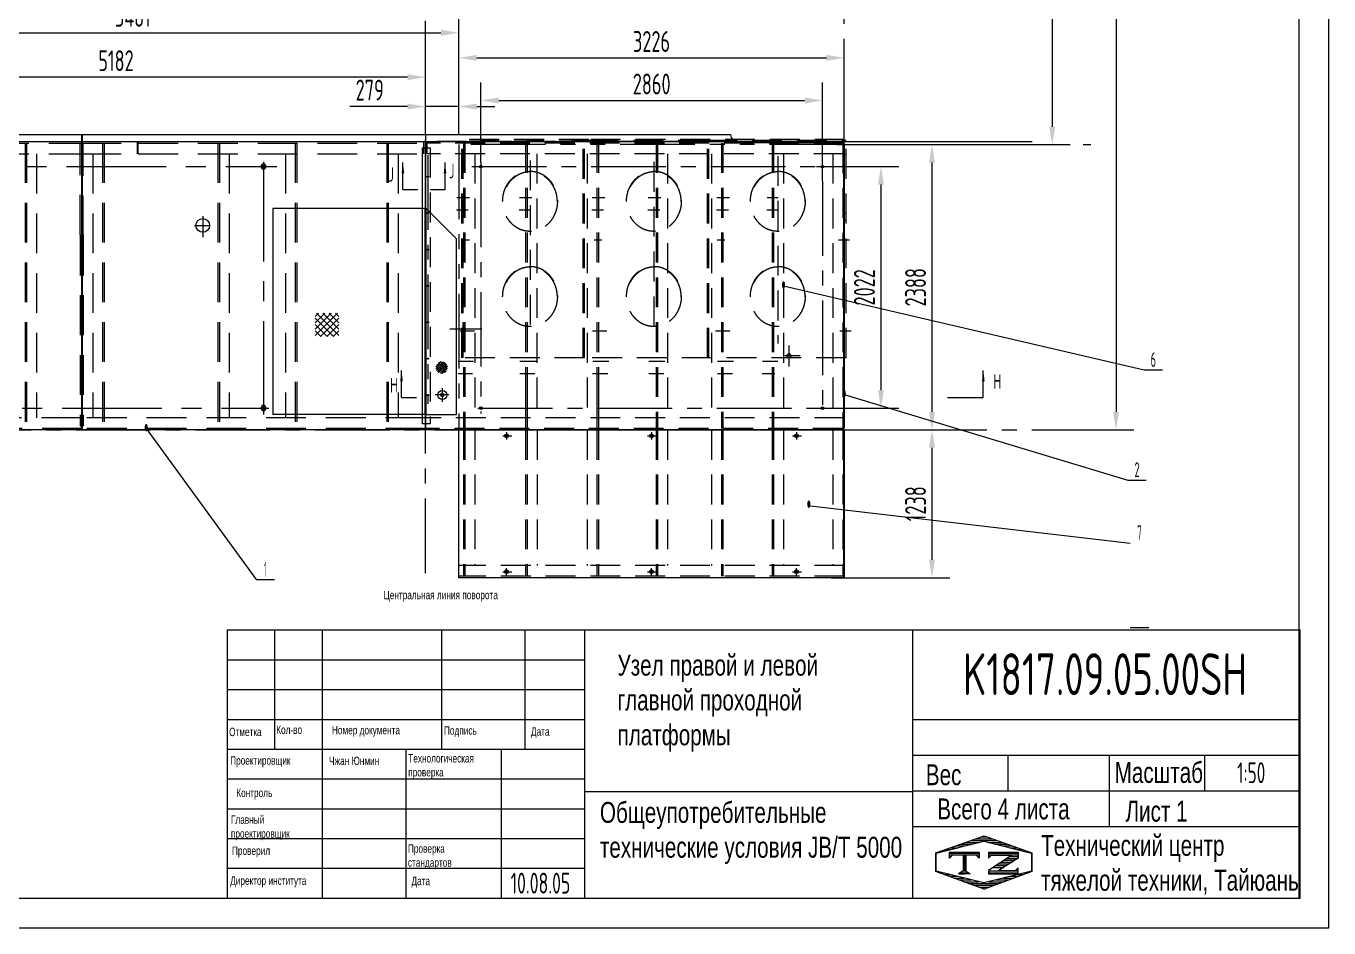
# Model space of a CAD drawing. Header units: millimetres. Extents: x 0 to 21000, y 0 to 14850.
# Drawn here: x 10094 to 21000, y 0 to 7552 of the extents above; entities that cross this region are included whole.
import ezdxf
from ezdxf.enums import TextEntityAlignment as Align

# ---------------------------------------------------------------- set-up
doc = ezdxf.new("R2010")
doc.units = ezdxf.units.MM
doc.header["$LTSCALE"] = 500
for name, pattern in [('F', [0.75, 0.5, -0.25]), ('G', [2, 1.25, -0.25, 0.25, -0.25]), ('K', [2.5, 1.25, -0.25, 0.25, -0.25, 0.25, -0.25])]:
    doc.linetypes.add(name, pattern=pattern)
for name, color, linetype in [('01', 7, 'Continuous'), ('02', 1, 'Continuous'), ('04', 2, 'F'), ('05', 4, 'G'), ('07', 6, 'K'), ('08', 1, 'Continuous'), ('11', 3, 'Continuous'), ('THICK', 7, 'Continuous')]:
    doc.layers.add(name, color=color, linetype=linetype)
doc.styles.get("Standard").update_dxf_attribs({"font": 'isocp', "width": 0.707, "bigfont": 'intecad.shx'})
doc.dimstyles.new('INTE', dxfattribs={"dimscale": 50, "dimtxt": 3.5, "dimasz": 3, "dimexe": 3, "dimexo": 0, "dimgap": 1, "dimtad": 1, "dimdec": 3, "dimdsep": 46, "dimtxsty": 'Standard', "dimcen": 0, "dimclrd": 1, "dimclre": 1, "dimclrt": 3, "dimaunit": 1, "dimadec": 0, "dimazin": 0, "dimtfac": 1, "dimtmove": 0, "dimatfit": 0, "dimfxl": 1, "dimarcsym": 0})

# ---------------------------------------------------------------- blocks, each defined once
blk = doc.blocks.new('*U1', base_point=(11610, -8775))
at = {"ltscale": 1.333333}
for p, q in [((6402, -6198), (8710, -6198)), ((6402, -6198), (6402, -8671)), ((8704, -6198), (8704, -8671)), ((8710, -6198), (8710, -8671)), ((8710, -6198), (11584, -6198)), ((11584, -6198), (11584, -8671)), ((10308, -6817), (10308, -8544)), ((11578, -6817), (11578, -8544)), ((8710, -8671), (6402, -8671)), ((11584, -8671), (8710, -8671))]:
    blk.add_line(p, q, dxfattribs=at)
at = {"layer": '01', "ltscale": 1.333333}
for p, q in [((11578, -6817), (10308, -6817)), ((11578, -8544), (10308, -8544))]:
    blk.add_line(p, q, dxfattribs=at)
at = {"layer": '01', "color": 7, "linetype": 'Continuous', "ltscale": 1.333333}
blk.add_lwpolyline([(6531, -8358), (6519, -8378), (6531, -8398), (6554, -8398), (6566, -8378), (6554, -8358)], close=True, dxfattribs=at)
for centre, radius in [((7180, -6467), 11), ((10228, -6467), 11), ((9720, -6960), 57), ((6542, -8378), 20), ((10228, -8489), 11)]:
    blk.add_circle(centre, radius, dxfattribs=at)
at = {"layer": '01', "ltscale": 1.333333}
for centre, radius in [((6961, -6674), 17.5), ((7180, -8489), 11)]:
    blk.add_circle(centre, radius, dxfattribs=at)
at = {"layer": '04', "color": 2, "linetype": 'F', "ltscale": 1.333333}
for p, q in [((6431, -6258), (8710, -6258)), ((6431, -6258), (6431, -6359)), ((6431, -6270), (8704, -6270)), ((8704, -6270), (9174, -6270)), ((8710, -6258), (9174, -6258)), ((9174, -6359), (9174, -6258)), ((9180, -6258), (11571, -6258)), ((9180, -6359), (9180, -6258)), ((9180, -6270), (11571, -6270)), ((11571, -6359), (11571, -6258)), ((6431, -6359), (8704, -6359)), ((8704, -6359), (9174, -6359)), ((9180, -6359), (11571, -6359)), ((8695, -7045), (8695, -8639)), ((8720, -7045), (8720, -8639)), ((8704, -8570), (6402, -8570)), ((11584, -8570), (8710, -8570)), ((8710, -8659), (6402, -8659)), ((8695, -8639), (8720, -8639)), ((11584, -8659), (8710, -8659))]:
    blk.add_line(p, q, dxfattribs=at)
at = {"layer": '04', "ltscale": 1.333333}
for p, q in [((7028, -6270), (7028, -8659)), ((7040, -6270), (7040, -8659)), ((7625, -6270), (7625, -8659)), ((7637, -6270), (7637, -8659)), ((8234, -6270), (8234, -8659)), ((8246, -6270), (8246, -8659)), ((8695, -7038), (8695, -6270)), ((8720, -7045), (8720, -6270)), ((8882, -6270), (8882, -8659)), ((8894, -6270), (8894, -8659)), ((9847, -6270), (9847, -8659)), ((9859, -6270), (9859, -8659)), ((10495, -6270), (10495, -8659)), ((10507, -6270), (10507, -8659)), ((11260, -6270), (11260, -8659)), ((11272, -6270), (11272, -8659)), ((7123, -6359), (7123, -8570)), ((7542, -6359), (7542, -8570)), ((8329, -6359), (8329, -8570)), ((8799, -6359), (8799, -8570)), ((9942, -6359), (9942, -8570)), ((10412, -6359), (10412, -8570)), ((11355, -6359), (11355, -8570)), ((6571, -6935), (7028, -6935)), ((6571, -6935), (6571, -6945)), ((6571, -6945), (7028, -6945)), ((8695, -7038), (8695, -7045)), ((8720, -7038), (8720, -7045)), ((6571, -7443), (7028, -7443)), ((6571, -7443), (6571, -7453)), ((6571, -7453), (7028, -7453)), ((6571, -7951), (7028, -7951)), ((6571, -7951), (6571, -7961)), ((6571, -7961), (7028, -7961))]:
    blk.add_line(p, q, dxfattribs=at)
at = {"layer": '04', "color": 2, "linetype": 'F', "ltscale": 1.333333}
for points in [[(7169, -6447), (7157, -6467), (7169, -6487), (7192, -6487), (7204, -6467), (7192, -6447)], [(10217, -6447), (10205, -6467), (10217, -6487), (10240, -6487), (10252, -6467), (10240, -6447)], [(7169, -8469), (7157, -8489), (7169, -8509), (7192, -8509), (7204, -8489), (7192, -8469)], [(10217, -8469), (10205, -8489), (10217, -8509), (10240, -8509), (10252, -8489), (10240, -8469)]]:
    blk.add_lwpolyline(points, close=True, dxfattribs=at)
at = {"layer": '05', "ltscale": 1.333333}
for p, q in [((7180, -6402), (7180, -6533)), ((7180, -6414), (7180, -8550)), ((7180, -6421), (7180, -6513)), ((10228, -6428), (10228, -8543)), ((7226, -6467), (7135, -6467)), ((7246, -6467), (7145, -6467)), ((7246, -6467), (10111, -6467)), ((7246, -6467), (7309, -6467)), ((10111, -6467), (10341, -6467)), ((6961, -6627), (6961, -6722)), ((7009, -6674), (6914, -6674)), ((9651, -6960), (9779, -6960)), ((9720, -6882), (9720, -7059)), ((6542, -8150), (6542, -8400)), ((7210, -8489), (7151, -8489)), ((7180, -8459), (7180, -8519)), ((7210, -8489), (10195, -8489)), ((10195, -8489), (10272, -8489))]:
    blk.add_line(p, q, dxfattribs=at)
blk = doc.blocks.new('*D3')
at = {"layer": '08', "color": 1, "lineweight": -2}
for p, q in [((13717, 6644), (13717, 7436)), ((16943, 6644), (16943, 7436)), ((13867, 7286), (16793, 7286))]:
    blk.add_line(p, q, dxfattribs=at)
at = {"layer": '08', "color": 1}
for points in [[(13867, 7311), (13867, 7261), (13717, 7286)], [(16793, 7311), (16793, 7261), (16943, 7286)]]:
    blk.add_solid(points, dxfattribs=at)
at = {"layer": 'Defpoints', "color": 0}
for p in [(16943, 7286), (13717, 6644), (16943, 6644)]:
    blk.add_point(p, dxfattribs=at)
at = {"layer": '08', "color": 3, "insert": (15330, 7423), "char_height": 175, "attachment_point": 5}
blk.add_mtext('3226', dxfattribs=at)
blk = doc.blocks.new('*U4', base_point=(20136, 3748))
at = {"layer": '04', "color": 2, "linetype": 'F'}
for p, q in [((17178, 3748), (17178, 5570)), ((18239, 5570), (17178, 5570)), ((17190, 3748), (17190, 5577)), ((18242, 5577), (17190, 5577)), ((18193, 3748), (18193, 5570)), ((18193, 5564), (18205, 5564)), ((18205, 3748), (18205, 5570)), ((18239, 5570), (19234, 5570)), ((20382, 5577), (18242, 5577)), ((19234, 3748), (19234, 5570)), ((19234, 5570), (20394, 5570)), ((19234, 5564), (19246, 5564)), ((19246, 3748), (19246, 5570)), ((20382, 3748), (20382, 5577)), ((20394, 3748), (20394, 5570)), ((17749, 5401), (17749, 3926)), ((18193, 5449), (18205, 5449)), ((18786, 5388), (18786, 3926)), ((19246, 5449), (19234, 5449)), ((19234, 5449), (19246, 5449)), ((19823, 5437), (19823, 3867)), ((20394, 5449), (20382, 5449)), ((18193, 4960), (18205, 4960)), ((19234, 4960), (19246, 4960)), ((20382, 4960), (20394, 4960)), ((18193, 4903), (18205, 4903)), ((19234, 4903), (19246, 4903)), ((20382, 4903), (20394, 4903)), ((18193, 3837), (18205, 3837)), ((18205, 3748), (17178, 3748)), ((20394, 3748), (18193, 3748))]:
    blk.add_line(p, q, dxfattribs=at)
for centre in [(17749, 5059), (18786, 5059), (19823, 5059), (17749, 4262), (18786, 4262), (19823, 4262)]:
    blk.add_ellipse(centre, major_axis=(0, -252), ratio=0.908779, dxfattribs=at)
for centre in [(17749, 5053), (18786, 5053), (19823, 5053), (17749, 4256), (18786, 4256), (19823, 4256)]:
    blk.add_ellipse(centre, major_axis=(0, -252), ratio=0.908779, start_param=1.58463, end_param=4.702124, dxfattribs=at)
blk = doc.blocks.new('*D10')
at = {"layer": '08', "color": 1, "lineweight": -2}
for p, q in [((8256, 6644), (8256, 7646)), ((13717, 6878), (13717, 7646)), ((8406, 7496), (13567, 7496))]:
    blk.add_line(p, q, dxfattribs=at)
at = {"layer": '08', "color": 1}
for points in [[(8406, 7521), (8406, 7471), (8256, 7496)], [(13567, 7521), (13567, 7471), (13717, 7496)]]:
    blk.add_solid(points, dxfattribs=at)
at = {"layer": 'Defpoints', "color": 0}
for p in [(13717, 7496), (13717, 6878), (8256, 6644)]:
    blk.add_point(p, dxfattribs=at)
at = {"layer": '08', "color": 3, "insert": (10986, 7634), "char_height": 175, "attachment_point": 5}
blk.add_mtext('5461', dxfattribs=at)
blk = doc.blocks.new('*D11')
at = {"layer": '08', "color": 1, "lineweight": -2}
for p, q in [((13438, 6878), (13438, 7028)), ((13717, 6878), (13717, 7028)), ((13288, 6878), (12803, 6878)), ((13717, 6878), (13438, 6878)), ((13867, 6878), (14017, 6878))]:
    blk.add_line(p, q, dxfattribs=at)
at = {"layer": '08', "color": 1}
for points in [[(13288, 6903), (13288, 6853), (13438, 6878)], [(13867, 6903), (13867, 6853), (13717, 6878)]]:
    blk.add_solid(points, dxfattribs=at)
at = {"layer": 'Defpoints', "color": 0}
for p in [(13438, 6878), (13438, 6878), (13717, 6878)]:
    blk.add_point(p, dxfattribs=at)
at = {"layer": '08', "color": 3, "insert": (12971, 7016), "char_height": 175, "attachment_point": 5}
blk.add_mtext('279', dxfattribs=at)
blk = doc.blocks.new('*D13')
at = {"layer": '08', "color": 1, "lineweight": -2}
for p, q in [((16881, 11156), (18834, 11156)), ((18684, 11006), (18684, 6709)), ((16884, 6559), (18834, 6559))]:
    blk.add_line(p, q, dxfattribs=at)
at = {"layer": '08', "color": 1}
for points in [[(18659, 11006), (18709, 11006), (18684, 11156)], [(18659, 6709), (18709, 6709), (18684, 6559)]]:
    blk.add_solid(points, dxfattribs=at)
at = {"layer": 'Defpoints', "color": 0}
for p in [(16881, 11156), (16884, 6559), (18684, 6559)]:
    blk.add_point(p, dxfattribs=at)
at = {"layer": '08', "color": 3, "insert": (18546, 8858), "char_height": 175, "attachment_point": 5, "rotation": 90}
blk.add_mtext('4597', dxfattribs=at)
blk = doc.blocks.new('*D16')
at = {"layer": '08', "color": 1, "lineweight": -2}
for p, q in [((16937, 6559), (17827, 6559)), ((17677, 6409), (17677, 4321)), ((16943, 4171), (17827, 4171))]:
    blk.add_line(p, q, dxfattribs=at)
at = {"layer": '08', "color": 1}
for points in [[(17652, 6409), (17702, 6409), (17677, 6559)], [(17652, 4321), (17702, 4321), (17677, 4171)]]:
    blk.add_solid(points, dxfattribs=at)
at = {"layer": 'Defpoints', "color": 0}
for p in [(16937, 6559), (16943, 4171), (17677, 4171)]:
    blk.add_point(p, dxfattribs=at)
at = {"layer": '08', "color": 3, "insert": (17540, 5365), "char_height": 175, "attachment_point": 5, "rotation": 90}
blk.add_mtext('2388', dxfattribs=at)
blk = doc.blocks.new('*D22')
at = {"layer": '08', "color": 1, "lineweight": -2}
for p, q in [((18516, 13569), (19368, 13569)), ((19218, 13419), (19218, 4321)), ((18516, 4171), (19368, 4171))]:
    blk.add_line(p, q, dxfattribs=at)
at = {"layer": '08', "color": 1}
for points in [[(19193, 13419), (19243, 13419), (19218, 13569)], [(19193, 4321), (19243, 4321), (19218, 4171)]]:
    blk.add_solid(points, dxfattribs=at)
at = {"layer": 'Defpoints', "color": 0}
for p in [(18516, 13569), (18516, 4171), (19218, 4171)]:
    blk.add_point(p, dxfattribs=at)
at = {"layer": '08', "color": 3, "insert": (19080, 8870), "char_height": 175, "attachment_point": 5, "rotation": 90}
blk.add_mtext('9398', dxfattribs=at)
blk = doc.blocks.new('*D25')
at = {"layer": '08', "color": 1, "lineweight": -2}
for p, q in [((8256, 6648), (8256, 7274)), ((13438, 6644), (13438, 7274)), ((13288, 7124), (8406, 7124))]:
    blk.add_line(p, q, dxfattribs=at)
at = {"layer": '08', "color": 1}
for points in [[(8406, 7149), (8406, 7099), (8256, 7124)], [(13288, 7149), (13288, 7099), (13438, 7124)]]:
    blk.add_solid(points, dxfattribs=at)
at = {"layer": 'Defpoints', "color": 0}
for p in [(8256, 7124), (8256, 6648), (13438, 6644)]:
    blk.add_point(p, dxfattribs=at)
at = {"layer": '08', "color": 3, "insert": (10847, 7262), "char_height": 175, "attachment_point": 5}
blk.add_mtext('5182', dxfattribs=at)
blk = doc.blocks.new('*U29', base_point=(26513, 1066))
at = {"layer": '02', "linetype": 'Continuous'}
h = blk.add_hatch(dxfattribs=at)
h.set_pattern_fill('ANSI38', color=1, scale=100, style=0)
h.set_pattern_definition([(45, (21696.751, -882.624), (-8.838835, 8.838835), []), (135, (21696.751, -882.624), (-26.516504, 8.838835), [31.25, -18.75])])
h.paths.add_polyline_path([(23100, 1588, 1), (23199, 1588, 1)])
for p, q in [((23014, 3539), (25568, 3539)), ((23014, 3539), (23014, 1066)), ((25635, 3472), (26513, 3472)), ((26519, 3465), (26519, 1079)), ((26513, 1066), (23014, 1066))]:
    blk.add_line(p, q)
blk.add_arc((25635, 3539), 67, 180, 270)
at = {"layer": '01'}
for p, q in [((22989, 1117), (22989, 3428)), ((22989, 3428), (23014, 3428)), ((26513, 3479), (26513, 1066)), ((26519, 3465), (26513, 3465)), ((23020, 2920), (22989, 2920)), ((23020, 2920), (23274, 2666)), ((23020, 1193), (23020, 2920)), ((23274, 1193), (23274, 2666)), ((23014, 1117), (22989, 1117)), ((23020, 1193), (23020, 1197)), ((23020, 1193), (23274, 1193)), ((26519, 1079), (26513, 1079))]:
    blk.add_line(p, q, dxfattribs=at)
at = {"layer": '01', "color": 7, "linetype": 'Continuous'}
for p, q in [((26513, 3479), (25608, 3479)), ((26513, 3472), (26513, 3479))]:
    blk.add_line(p, q, dxfattribs=at)
for centre, radius in [((23477, 3270), 11), ((23034, 1662), 5), ((23034, 1357), 5), ((23154, 1358), 38), ((23154, 1358), 14.5)]:
    blk.add_circle(centre, radius, dxfattribs=at)
at = {"layer": '01'}
for centre, radius in [((26337, 3270), 11), ((23034, 3187), 5), ((23034, 2882), 5), ((23034, 2577), 5), ((23034, 2272), 5), ((23034, 1967), 5), ((26056, 1685), 17.5), ((23476, 1248), 11), ((26337, 1248), 11)]:
    blk.add_circle(centre, radius, dxfattribs=at)
at = {"layer": '04', "color": 2, "linetype": 'F'}
for p, q in [((23014, 3428), (23053, 3428)), ((25608, 3479), (23027, 3479)), ((23027, 3378), (23027, 3479)), ((26513, 3467), (23027, 3467)), ((23053, 3428), (23053, 1117)), ((23332, 3467), (23332, 1078)), ((23344, 3467), (23344, 1078)), ((23852, 3467), (23852, 1402)), ((23864, 3467), (23864, 1399)), ((24449, 3467), (24449, 1379)), ((24461, 3467), (24461, 1380)), ((24945, 3467), (24945, 1078)), ((24957, 3467), (24957, 1078)), ((25491, 3467), (25491, 1078)), ((25503, 3467), (25503, 1078)), ((25916, 3467), (25916, 1078)), ((25928, 3467), (25928, 1078)), ((26507, 3465), (26507, 1066)), ((26513, 3465), (26507, 3465)), ((26513, 3378), (26513, 3472)), ((26513, 3378), (23027, 3378)), ((23427, 3378), (23427, 1167)), ((23947, 3378), (23947, 1167)), ((24366, 3378), (24366, 1167)), ((25040, 3378), (25040, 1167)), ((25408, 3378), (25408, 1167)), ((26011, 3378), (26011, 1167)), ((26424, 3378), (26424, 1167)), ((23852, 1402), (23852, 1260)), ((23864, 1399), (23864, 1265)), ((24449, 1379), (24449, 1261)), ((24461, 1380), (24461, 1261)), ((23852, 1260), (23852, 1078)), ((23864, 1265), (23864, 1078)), ((24449, 1261), (24449, 1078)), ((24461, 1261), (24461, 1078)), ((26519, 1167), (23014, 1167)), ((23053, 1117), (23014, 1117)), ((26507, 1078), (23014, 1078)), ((26513, 1079), (26507, 1079))]:
    blk.add_line(p, q, dxfattribs=at)
at = {"layer": '05', "color": 4, "linetype": 'G'}
blk.add_line((23034, 3366), (23034, 1283), dxfattribs=at)
at = {"layer": '05'}
for p, q in [((23477, 3307), (23477, 3220)), ((26337, 3149), (26337, 3330)), ((23021, 3187), (23044, 3187)), ((23401, 3270), (26393, 3270)), ((23477, 3220), (23477, 1204)), ((26337, 3149), (26337, 1203)), ((23381, 3008), (23276, 3008)), ((23905, 3008), (23800, 3008)), ((24515, 3008), (24410, 3008)), ((24983, 3008), (24878, 3008)), ((25558, 3008), (25453, 3008)), ((25965, 3008), (25874, 3008)), ((23021, 2882), (23044, 2882)), ((23372, 2906), (23273, 2906)), ((23896, 2906), (23797, 2906)), ((24505, 2906), (24406, 2906)), ((24974, 2906), (24875, 2906)), ((25549, 2906), (25450, 2906)), ((25969, 2906), (25870, 2906)), ((23382, 2653), (23318, 2653)), ((24489, 2653), (24425, 2653)), ((25519, 2653), (25455, 2653)), ((26564, 2653), (26470, 2653)), ((23021, 2577), (23044, 2577)), ((23021, 2272), (23044, 2272)), ((23021, 1967), (23044, 1967)), ((23425, 1891), (23305, 1891)), ((24532, 1891), (24412, 1891)), ((25562, 1891), (25442, 1891)), ((26577, 1891), (26483, 1891)), ((26056, 1773), (26056, 1596)), ((23021, 1662), (23044, 1662)), ((23415, 1638), (23286, 1638)), ((23939, 1638), (23804, 1638)), ((24549, 1638), (24414, 1638)), ((25017, 1638), (24882, 1638)), ((25592, 1638), (25457, 1638)), ((25962, 1638), (25834, 1638)), ((26151, 1685), (26021, 1685)), ((23406, 1536), (23286, 1536)), ((23930, 1536), (23804, 1536)), ((24540, 1536), (24413, 1536)), ((25008, 1536), (24882, 1536)), ((25583, 1536), (25457, 1536)), ((25937, 1536), (25831, 1536)), ((23021, 1357), (23044, 1357)), ((23210, 1358), (23096, 1358)), ((23154, 1415), (23154, 1301)), ((23453, 1248), (26393, 1248))]:
    blk.add_line(p, q, dxfattribs=at)
blk = doc.blocks.new('*D30')
at = {"layer": '08', "color": 1, "lineweight": -2}
for p, q in [((13901, 6412), (13901, 7079)), ((16761, 6435), (16761, 7079)), ((14051, 6929), (16611, 6929))]:
    blk.add_line(p, q, dxfattribs=at)
at = {"layer": '08', "color": 1}
for points in [[(14051, 6954), (14051, 6904), (13901, 6929)], [(16611, 6954), (16611, 6904), (16761, 6929)]]:
    blk.add_solid(points, dxfattribs=at)
at = {"layer": 'Defpoints', "color": 0}
for p in [(16761, 6929), (16761, 6435), (13901, 6412)]:
    blk.add_point(p, dxfattribs=at)
at = {"layer": '08', "color": 3, "insert": (15331, 7067), "char_height": 175, "attachment_point": 5}
blk.add_mtext('2860', dxfattribs=at)
blk = doc.blocks.new('*D31')
at = {"layer": '08', "color": 1, "lineweight": -2}
for p, q in [((16710, 6375), (17400, 6375)), ((17250, 6225), (17250, 4503)), ((16710, 4353), (17400, 4353))]:
    blk.add_line(p, q, dxfattribs=at)
at = {"layer": '08', "color": 1}
for points in [[(17225, 6225), (17275, 6225), (17250, 6375)], [(17225, 4503), (17275, 4503), (17250, 4353)]]:
    blk.add_solid(points, dxfattribs=at)
at = {"layer": 'Defpoints', "color": 0}
for p in [(16710, 6375), (16710, 4353), (17250, 4353)]:
    blk.add_point(p, dxfattribs=at)
at = {"layer": '08', "color": 3, "insert": (17112, 5364), "char_height": 175, "attachment_point": 5, "rotation": 90}
blk.add_mtext('2022', dxfattribs=at)
blk = doc.blocks.new('GFS')
for p, q in [((27901, 4660), (27901, 3492)), ((27901, 3422), (24675, 3422))]:
    blk.add_line(p, q)
at = {"layer": '01'}
for p, q in [((24675, 4660), (27901, 4660)), ((24675, 3422), (24675, 4660)), ((27895, 4660), (27895, 3422)), ((27901, 4660), (27901, 3422))]:
    blk.add_line(p, q, dxfattribs=at)
at = {"layer": '01', "color": 7, "linetype": 'Continuous'}
for p, q in [((25069, 4622), (25080, 4622)), ((25069, 4598), (25080, 4598)), ((26282, 4622), (26293, 4622)), ((26282, 4598), (26293, 4598)), ((27495, 4622), (27506, 4622)), ((27495, 4598), (27506, 4598)), ((25069, 3484), (25080, 3484)), ((25069, 3460), (25080, 3460)), ((26282, 3484), (26293, 3484)), ((26282, 3460), (26293, 3460)), ((27495, 3484), (27506, 3484)), ((27495, 3460), (27506, 3460))]:
    blk.add_line(p, q, dxfattribs=at)
for centre, start, end in [((25069, 4610), 90, 270), ((25080, 4610), 270, 90), ((26282, 4610), 90, 270), ((26293, 4610), 270, 90), ((27495, 4610), 90, 270), ((27506, 4610), 270, 90), ((25069, 3472), 90, 270), ((25080, 3472), 270, 90), ((26282, 3472), 90, 270), ((26293, 3472), 270, 90), ((27495, 3472), 90, 270), ((27506, 3472), 270, 90)]:
    blk.add_arc(centre, 12, start, end, dxfattribs=at)
at = {"layer": '04', "color": 2, "linetype": 'F'}
for p, q in [((24713, 4660), (24713, 3434)), ((24725, 4660), (24725, 3434)), ((24808, 4660), (24808, 3523)), ((25234, 4660), (25234, 3434)), ((25246, 4660), (25246, 3434)), ((25329, 4660), (25329, 3523)), ((25748, 4660), (25748, 3523)), ((25831, 4660), (25831, 3434)), ((25843, 4660), (25843, 3434)), ((26326, 4660), (26326, 3434)), ((26338, 4660), (26338, 3434)), ((26421, 4660), (26421, 3523)), ((26789, 4660), (26789, 3523)), ((26872, 4660), (26872, 3434)), ((26884, 4660), (26884, 3434)), ((27298, 4660), (27298, 3434)), ((27310, 4660), (27310, 3434)), ((27393, 4660), (27393, 3523)), ((27806, 4660), (27806, 3523)), ((27889, 4660), (27889, 3434)), ((27901, 3523), (24675, 3523)), ((27901, 3434), (24675, 3434))]:
    blk.add_line(p, q, dxfattribs=at)
at = {"layer": '05'}
for p, q in [((25042, 4610), (25117, 4610)), ((25075, 4640), (25075, 4580)), ((26255, 4610), (26330, 4610)), ((26288, 4640), (26288, 4580)), ((27468, 4610), (27543, 4610)), ((27501, 4640), (27501, 4580)), ((25075, 3443), (25075, 3502)), ((26288, 3443), (26288, 3502)), ((27501, 3443), (27501, 3502)), ((25042, 3472), (25117, 3472)), ((26255, 3472), (26330, 3472)), ((27468, 3472), (27543, 3472))]:
    blk.add_line(p, q, dxfattribs=at)
blk = doc.blocks.new('*D34')
at = {"layer": '08', "color": 1, "lineweight": -2}
for p, q in [((17558, 4171), (17827, 4171)), ((17677, 4021), (17677, 3083)), ((16834, 2933), (17827, 2933))]:
    blk.add_line(p, q, dxfattribs=at)
at = {"layer": '08', "color": 1}
for points in [[(17652, 4021), (17702, 4021), (17677, 4171)], [(17652, 3083), (17702, 3083), (17677, 2933)]]:
    blk.add_solid(points, dxfattribs=at)
at = {"layer": 'Defpoints', "color": 0}
for p in [(17558, 4171), (16834, 2933), (17677, 2933)]:
    blk.add_point(p, dxfattribs=at)
at = {"layer": '08', "color": 3, "insert": (17540, 3552), "char_height": 175, "attachment_point": 5, "rotation": 90}
blk.add_mtext('1238', dxfattribs=at)
blk = doc.blocks.new('*U49')
at = {"layer": '01'}
for points in [[(415, 5), (415, 292)], [(25, 5), (415, 5)]]:
    blk.add_lwpolyline(points, dxfattribs=at)
at = {"layer": '02'}
for points in [[(420, 0), (420, 297)], [(0, 0), (420, 0)]]:
    blk.add_lwpolyline(points, dxfattribs=at)
blk = doc.blocks.new('*X53')
at = {"color": 0}
for p, q in [((127.06, 7.8), (132.06, 7.8)), ((127.06, 7.5), (132.06, 7.5)), ((127.06, 7.2), (127.32, 7.2)), ((129.7, 6.6), (131.51, 6.6)), ((130.16, 6.9), (131.98, 6.9)), ((130.62, 7.2), (132.06, 7.2)), ((127.84, 5.4), (129.64, 5.4)), ((128.3, 5.7), (130.1, 5.7)), ((128.77, 6), (130.57, 6)), ((129.23, 6.3), (131.04, 6.3))]:
    blk.add_line(p, q, dxfattribs=at)
blk = doc.blocks.new('*X54')
at = {"color": 0}
for p, q in [((127.06, 4.8), (132.06, 4.8)), ((127.06, 4.5), (132.06, 4.5)), ((131.84, 5.1), (132.06, 5.1))]:
    blk.add_line(p, q, dxfattribs=at)
blk = doc.blocks.new('*X52')
at = {"color": 0}
for p, q in [((122.34, 4.5), (123.72, 4.5)), ((122.82, 4.8), (123.24, 4.8))]:
    blk.add_line(p, q, dxfattribs=at)
blk = doc.blocks.new('*X51')
at = {"color": 0}
for p, q in [((120.53, 7.8), (125.53, 7.8)), ((120.53, 7.5), (125.53, 7.5)), ((120.53, 7.2), (120.79, 7.2)), ((125.27, 7.2), (125.53, 7.2))]:
    blk.add_line(p, q, dxfattribs=at)
blk = doc.blocks.new('*X50')
at = {"color": 0}
for p, q in [((121.52, 9), (123.12, 9)), ((122.38, 9.3), (124.32, 9.3)), ((123.24, 9.6), (125.52, 9.6)), ((124.1, 9.9), (128.52, 9.9)), ((124.97, 10.2), (127.67, 10.2)), ((125.83, 10.5), (126.82, 10.5)), ((127.02, 9.6), (129.37, 9.6)), ((128.22, 9.3), (130.22, 9.3)), ((129.42, 9), (131.07, 9)), ((118.22, 7.8), (118.32, 7.8)), ((118.22, 7.5), (118.27, 7.5)), ((118.22, 7.2), (118.27, 7.2)), ((118.22, 6.9), (118.27, 6.9)), ((118.22, 6.6), (118.27, 6.6)), ((118.94, 8.1), (119.52, 8.1)), ((119.8, 8.4), (120.72, 8.4)), ((120.66, 8.7), (121.92, 8.7)), ((130.62, 8.7), (131.92, 8.7)), ((131.82, 8.4), (132.77, 8.4)), ((133.02, 8.1), (133.62, 8.1)), ((134.22, 7.8), (134.32, 7.8)), ((134.27, 7.5), (134.32, 7.5)), ((134.27, 7.2), (134.32, 7.2)), ((134.27, 6.9), (134.32, 6.9)), ((134.27, 6.6), (134.32, 6.6)), ((118.22, 6.3), (118.27, 6.3)), ((118.22, 6), (118.27, 6)), ((118.22, 5.7), (118.27, 5.7)), ((118.22, 5.4), (118.27, 5.4)), ((118.22, 5.1), (118.27, 5.1)), ((118.22, 4.8), (118.27, 4.8)), ((118.79, 4.5), (119.42, 4.5)), ((133.12, 4.5), (133.76, 4.5)), ((134.27, 6.3), (134.32, 6.3)), ((134.27, 6), (134.32, 6)), ((134.27, 5.7), (134.32, 5.7)), ((134.27, 5.4), (134.32, 5.4)), ((134.27, 5.1), (134.32, 5.1)), ((134.27, 4.8), (134.32, 4.8)), ((119.61, 4.2), (120.62, 4.2)), ((120.43, 3.9), (121.82, 3.9)), ((121.26, 3.6), (123.02, 3.6)), ((122.08, 3.3), (124.22, 3.3)), ((122.91, 3), (125.42, 3)), ((123.73, 2.7), (128.89, 2.7)), ((124.55, 2.4), (128.07, 2.4)), ((127.12, 3), (129.7, 3)), ((128.32, 3.3), (130.51, 3.3)), ((129.52, 3.6), (131.32, 3.6)), ((130.72, 3.9), (132.14, 3.9)), ((131.92, 4.2), (132.95, 4.2)), ((125.38, 2.1), (127.26, 2.1)), ((126.2, 1.8), (126.45, 1.8))]:
    blk.add_line(p, q, dxfattribs=at)

msp = doc.modelspace()

# ---------------------------------------------------------------- hatches: boundary and pattern name
at = {"layer": '02', "linetype": 'Continuous'}
h = msp.add_hatch(dxfattribs=at)
h.set_pattern_fill('ANSI37', color=1, scale=300, style=0)
h.set_pattern_definition([(45, (6461.42, 1401.184), (-26.5165, 26.5165), []), (135, (6461.42, 1401.184), (-26.5165, -26.5165), [])])
h.paths.add_polyline_path([(12513.5602, 5147.6079), (12513.5602, 4953.9864), (12712.0405, 4953.9864), (12712.0405, 5147.6079)])

# ---------------------------------------------------------------- linework, layer by layer
at = {"layer": '01'}
for p, q in [((13248.6844, 6184.4416), (13373.6844, 6184.4416)), ((13476.2384, 6184.4416), (13601.2384, 6184.4416)), ((13236.9821, 4442.313), (13361.9821, 4442.313)), ((17806.9147, 4442.313), (17931.9147, 4442.313)), ((17931.9147, 4442.313), (18056.9147, 4442.313)), ((17981.9433, 4442.313), (18106.9433, 4442.313))]:
    msp.add_line(p, q, dxfattribs=at)
at = {"layer": '02', "color": 1, "linetype": 'Continuous'}
msp.add_line((6007.7679, 6584.1503), (18515.5828, 6584.1503), dxfattribs=at)
at = {"layer": '02'}
for p, q in [((13248.6844, 6184.4416), (13248.6844, 6409.4416)), ((13601.2384, 6184.4416), (13601.2384, 6409.4416)), ((16434.8928, 5377.6503), (19452.4839, 4673.1416)), ((13236.9821, 4442.313), (13236.9821, 4667.313)), ((18106.9433, 4442.313), (18106.9433, 4667.313)), ((19452.4839, 4673.1416), (19607.4839, 4673.1416)), ((16942.8928, 4467.6206), (19316.217, 3750.1218)), ((11100.5936, 4183.1503), (12019.4202, 2916.6987)), ((19316.217, 3750.1218), (19471.217, 3750.1218)), ((16660.5776, 3535.9999), (19336.5292, 3222.8119)), ((12019.4202, 2916.6987), (12174.4202, 2916.6987)), ((19336.5292, 2516.7348), (19491.5292, 2516.7348))]:
    msp.add_line(p, q, dxfattribs=at)
for points in [[(13248.6844, 6409.4416, 0, 22.5, 0), (13248.6844, 6319.4416, 0, 0, 0)], [(13601.2384, 6409.4416, 0, 22.5, 0), (13601.2384, 6319.4416, 0, 0, 0)], [(13236.9821, 4667.313, 0, 22.5, 0), (13236.9821, 4577.313, 0, 0, 0)], [(18106.9433, 4667.313, 0, 22.5, 0), (18106.9433, 4577.313, 0, 0, 0)]]:
    msp.add_lwpolyline(points, format="xyseb", dxfattribs=at)
at = {"layer": '05', "color": 4, "linetype": 'G'}
for p, q in [((13437.8928, 2971.7071), (13437.8928, 11834.6333)), ((13907.9784, 5014.9844), (13642.1719, 5014.9844)), ((4512.2769, 4171.1503), (18515.5828, 4171.1503))]:
    msp.add_line(p, q, dxfattribs=at)
at = {"layer": '07'}
for p, q in [((16942.8928, 6570.6503), (16942.8928, 14353.4973)), ((16942.8928, 6559.1503), (13716.8928, 6559.1503)), ((13716.8928, 6559.1503), (13716.8928, 4171.1503)), ((16942.8928, 6559.1503), (19007.2694, 6559.1503)), ((13753.3928, 5014.9844), (13753.3928, 5069.909)), ((13755.3928, 5014.9844), (13753.3928, 5014.9844))]:
    msp.add_line(p, q, dxfattribs=at)
at = {"layer": 'THICK'}
for p, q in [((11778.1543, 2495.32), (11778.1543, 250)), ((11778.1543, 2495.32), (20759.4343, 2495.32)), ((12177.1932, 2494.2371), (12177.1932, 2495.32)), ((12177.3223, 1497.4), (12177.3223, 2495.32)), ((12576.4903, 250), (12576.4903, 2495.32)), ((13574.4103, 1497.4), (13574.4103, 2495.32)), ((14272.9543, 1497.4), (14272.9543, 2495.32)), ((14771.9143, 250), (14771.9143, 2495.32)), ((17516.1943, 250), (17516.1943, 2495.32)), ((20759.4343, 250), (20759.4343, 2495.32)), ((11778.1543, 1746.88), (14771.9143, 1746.88)), ((17516.1943, 1746.88), (20759.4343, 1746.88)), ((11778.1543, 1497.4), (14771.9143, 1497.4)), ((13275.0343, 250), (13275.0343, 1497.4)), ((14073.3703, 250), (14073.3703, 1497.4)), ((17516.1943, 1447.504), (20759.4343, 1447.504)), ((18314.5303, 1148.128), (18314.5303, 1447.504)), ((19162.7623, 848.752), (19162.7623, 1447.504)), ((19961.0983, 1148.128), (19961.0983, 1447.504)), ((14771.9143, 1143.8029), (17516.1943, 1143.8029)), ((17516.1943, 1148.128), (20759.4343, 1148.128)), ((17516.1943, 848.752), (20759.4343, 848.752)), ((11778.1543, 250), (20759.4343, 250))]:
    msp.add_line(p, q, dxfattribs=at)
at = {"layer": 'THICK', "color": 3}
for p, q in [((11778.1543, 2245.84), (14771.9143, 2245.84)), ((11778.1543, 1996.36), (14771.9143, 1996.36)), ((11778.1543, 1247.92), (14771.9143, 1247.92)), ((11778.1543, 998.44), (14771.9143, 998.44)), ((17708.3975, 629.5133), (18112.8066, 770.3687)), ((18112.8066, 770.3687), (18511.9637, 629.5133)), ((11778.1543, 748.96), (14771.9143, 748.96)), ((17711.0235, 626.3411), (18110.1915, 726.1331)), ((18110.1915, 726.1331), (18509.3595, 626.3411)), ((17708.3975, 472.6515), (17708.3975, 629.5133)), ((17711.0235, 476.6531), (17711.0235, 626.3411)), ((17823.7378, 584.2691), (17823.7378, 634.1651)), ((17823.7378, 634.1651), (18073.2178, 634.1651)), ((17848.6858, 609.2171), (17823.7378, 584.2691)), ((18048.2698, 609.2171), (17848.6858, 609.2171)), ((17937.5599, 609.4554), (17937.5599, 472.6015)), ((17948.4744, 609.4554), (17948.4744, 472.6015)), ((17960.948, 609.4554), (17960.948, 472.6015)), ((18073.2178, 584.2691), (18048.2698, 609.2171)), ((18073.2178, 634.1651), (18073.2178, 584.2691)), ((18149.6121, 634.1651), (18149.6121, 584.2691)), ((18149.6121, 634.1651), (18399.0921, 634.1651)), ((18149.6121, 584.2691), (18174.5601, 609.2171)), ((18346.0722, 609.2171), (18149.6121, 482.1053)), ((18174.5601, 609.2171), (18346.0722, 609.2171)), ((18399.0853, 584.7457), (18271.2735, 502.9461)), ((18399.0921, 634.1651), (18399.0921, 584.2691)), ((18509.3595, 626.3411), (18509.3595, 476.6531)), ((18511.9637, 629.5133), (18511.9637, 472.6515)), ((11778.1543, 499.48), (14771.9143, 499.48)), ((18112.8066, 325.3936), (17708.3975, 472.6515)), ((18110.1915, 376.8611), (17711.0235, 476.6531)), ((17948.4744, 484.006), (17900.139, 453.5941)), ((17900.139, 453.5941), (17948.4744, 453.5941)), ((17948.4744, 484.006), (17996.8098, 453.5941)), ((17996.8098, 453.5941), (17948.4744, 453.5941)), ((18509.3595, 476.6531), (18110.1915, 376.8611)), ((18511.9637, 472.6515), (18112.8066, 325.3936)), ((18149.6121, 482.1053), (18149.6121, 453.5941)), ((18149.6121, 453.5941), (18399.0853, 453.5941)), ((18271.2735, 502.9461), (18233.1422, 478.5421)), ((18374.1373, 478.5421), (18233.1422, 478.5421)), ((18399.0853, 503.4901), (18374.1373, 478.5421)), ((18399.0853, 453.5941), (18399.0853, 503.4901))]:
    msp.add_line(p, q, dxfattribs=at)
for p in [(11778.1543, 499.48), (11778.1543, 250)]:
    msp.add_point(p, dxfattribs=at)

# ---------------------------------------------------------------- block references
at = {"layer": '01', "xscale": 50, "yscale": 50, "zscale": 50}
msp.add_blockref('*U49', (0, 0), dxfattribs=at)
at = {"layer": '01', "color": 7, "linetype": 'Continuous'}
msp.add_blockref('*U1', (13463.0165, 4067.6055), dxfattribs=at)
at = {"layer": '01'}
for name, p in [('*U29', (16936.8928, 4171.1503)), ('GFS', (-10957.9548, -489.072))]:
    msp.add_blockref(name, p, dxfattribs=at)
at = {"layer": '07'}
msp.add_blockref('*U4', (16699.6046, 4773.9844), dxfattribs=at)
at = {"layer": 'THICK', "color": 3, "xscale": 49.89600000000064, "yscale": 49.89599999999973, "zscale": 49.89600000000001}
for name in ['*X50', '*X51', '*X53', '*X52', '*X54']:
    msp.add_blockref(name, (11809.7113, 237.8092), dxfattribs=at)

# ---------------------------------------------------------------- texts
at = {"layer": '01', "attachment_point": 1}
for s, insert, char_height in [('{\\fArial|b0|i0|c204|p34;\\C3;Центральная линия поворота}', (13087.3952, 2822.725), 70), ('{\\fArial|b0|i0|c204|p34;\\C3;Узел правой и левой\\Pглавной проходной\\Pплатформы}', (15045.5214, 2288.04), 175), ('{\\fArial|b0|i0|c204|p34;Отметка}', (11793.9739, 1676.6979), 70), ('{\\fArial|b0|i0|c204|p34;Кол-во}', (12188.2303, 1694.6032), 70), ('{\\fArial|b0|i0|c204|p34;Номер документа}', (12654.1695, 1691.619), 70), ('{\\fArial|b0|i0|c204|p34;Подпись}', (13592.0215, 1688.6348), 70), ('{\\fArial|b0|i0|c204|p34;Дата}', (14320.7983, 1679.6821), 70), ('{\\fArial|b0|i0|c204|p34;Проектировщик}', (11802.9434, 1437.452), 70), ('{\\fArial|b0|i0|c204|p34;\\C3;Чжан Юнмин}', (12630.2842, 1434.4678), 70), ('{\\fArial|b0|i0|c204|p34;Технологическая\\Pпроверка}', (13293.3516, 1455.3573), 70), ('{\\fArial|b0|i0|c204|p34;Масштаб}', (19206.4907, 1389.5675), 175), ('{\\fArial|b0|i0|c204|p34;Контроль}', (11853.7188, 1165.8884), 70), ('{\\fArial|b0|i0|c204|p34;Общеупотребительные\\Pтехнические условия \\fArial|b0|i0|c0|p34;JB/T 5000}', (14897.5072, 1055.0473), 175), ('{\\fArial|b0|i0|c204|p34;Всего 4 листа}', (17721.3933, 1084.2161), 175), ('{\\fArial|b0|i0|c204|p34;Лист 1}', (19297.2201, 1065.1316), 175), ('{\\fArial|b0|i0|c204|p34;Главный\\Pпроектировщик}', (11808.9169, 942.0723), 70), ('{\\fArial|b0|i0|c204|p34;Технический центр\\Pтяжелой техники, Тайюань}', (18590.4857, 778.8647), 175), ('{\\fArial|b0|i0|c204|p34;Проверил}', (11817.8637, 681.8691), 70), ('{\\fArial|b0|i0|c204|p34;Директор института}', (11802.9298, 431.195), 70), ('{\\fArial|b0|i0|c204|p34;Дата}', (13320.2191, 428.2108), 70)]:
    msp.add_mtext(s, dxfattribs=dict(at, insert=insert, char_height=char_height))
for s, insert, char_height, width in [('{\\fArial|b0|i0|c204|p34;Вес}', (17625.8887, 1370.4831), 175, 4.77526), ('{\\fArial|b0|i0|c204|p34;Проверка\\Pстандартов}', (13290.3512, 699.7744), 70, 2.986743)]:
    msp.add_mtext(s, dxfattribs=dict(at, insert=insert, char_height=char_height, width=width))
at = {"layer": '02', "width": 0.605172}
for p, p2 in [((16419.8928, 5352.6503), (16449.8928, 5352.6503)), ((16927.8928, 4442.6206), (16957.8928, 4442.6206)), ((11085.5936, 4158.1503), (11115.5936, 4158.1503)), ((16631.4916, 3517.5497), (16661.4916, 3517.5497))]:
    msp.add_text('●', height=50, dxfattribs=at).set_placement(p, p2, align=Align.FIT)
at = {"layer": '11', "width": 0.707}
for s, p in [('J', (13125.8928, 6211.132)), ('J', (13633.2888, 6240.4913)), ('H', (13141.2227, 4446.3569)), ('H', (18191.2348, 4477.2384))]:
    msp.add_text(s, height=122.5, dxfattribs=at).set_placement(p, align=Align.BOTTOM_LEFT)
at = {"layer": '11'}
for s, height, width, p, p2 in [('6', 123.7437, 0.600695, (19507.6989, 4698.1416), (19552.2689, 4698.1416)), ('2', 123.7437, 0.562593, (19372.4816, 3775.1218), (19414.9523, 3775.1218)), ('7', 123.7437, 0.514182, (19396.5319, 3247.8119), (19431.5266, 3247.8119)), ('1', 123.7437, 0.404, (12088.1715, 2941.6987), (12105.6688, 2941.6987)), ('K1817.09.05.00SH', 350, 0.696133, (17936.189, 1950), (20313.811, 1950)), ('1:50', 175, 0.655288, (20232.4125, 1212.5), (20467.5875, 1212.5)), ('10.08.05', 175, 0.636133, (14150, 287.5), (14650, 287.5))]:
    msp.add_text(s, height=height, dxfattribs=dict(at, width=width)).set_placement(p, p2, align=Align.FIT)

# ---------------------------------------------------------------- dimensions: what is measured, and where the dimension line sits
at = {"layer": '08'}
for base, p1, p2, picture, middle in [((19217.8809, 4171.1503), (18515.5828, 13569.1503), (18515.5828, 4171.1503), '*D22', (19080.3809, 8870.1503)), ((17677.0364, 4171.1503), (16936.8928, 6559.1503), (16942.8928, 4171.1503), '*D16', (17539.5191, 5365.1503)), ((17249.5912, 4353.1503), (16709.9397, 6375.1503), (16709.9397, 4353.1503), '*D31', (17112.074, 5364.1503)), ((17677.0364, 2933.1503), (17557.5138, 4171.1503), (16833.9074, 2933.1503), '*D34', (17539.5191, 3552.1503))]:
    dim = msp.add_linear_dim(base=base, p1=p1, p2=p2, angle=90, dimstyle='INTE', dxfattribs=at)
    dim.commit()
    dim.dimension.update_dxf_attribs({"geometry": picture, "text_midpoint": middle})
dim = msp.add_linear_dim(base=(18683.7349, 6559.1503), p1=(16881.3844, 11156.1503), p2=(16883.8844, 6559.1503), angle=90, dimstyle='INTE', dxfattribs=at)
dim.commit()
dim.dimension.update_dxf_attribs({"geometry": '*D13', "text_midpoint": (18683.7349, 8857.6503), "dimtype": 160})
for base, p1, p2, picture, middle in [((13716.8928, 7496.2669), (8255.8928, 6644.1503), (13716.8928, 6878.0409), '*D10', (10986.3928, 7633.7669)), ((16942.8928, 7285.8805), (13716.8928, 6644.1503), (16942.8928, 6644.1503), '*D3', (15329.8928, 7423.3977)), ((8255.8928, 7123.9853), (13437.8928, 6644.1503), (8255.8928, 6647.8134), '*D25', (10846.8928, 7261.5026)), ((13437.8928, 6878.0409), (13716.8928, 6878.0409), (13437.8928, 6878.0409), '*D11', (12970.5404, 7015.5582)), ((16760.8928, 6928.9986), (13900.8928, 6412.001), (16760.8928, 6435.4416), '*D30', (15330.8928, 7066.5159))]:
    dim = msp.add_linear_dim(base=base, p1=p1, p2=p2, dimstyle='INTE', dxfattribs=at)
    dim.commit()
    dim.dimension.update_dxf_attribs({"geometry": picture, "text_midpoint": middle})

doc.saveas('drawing.dxf')
